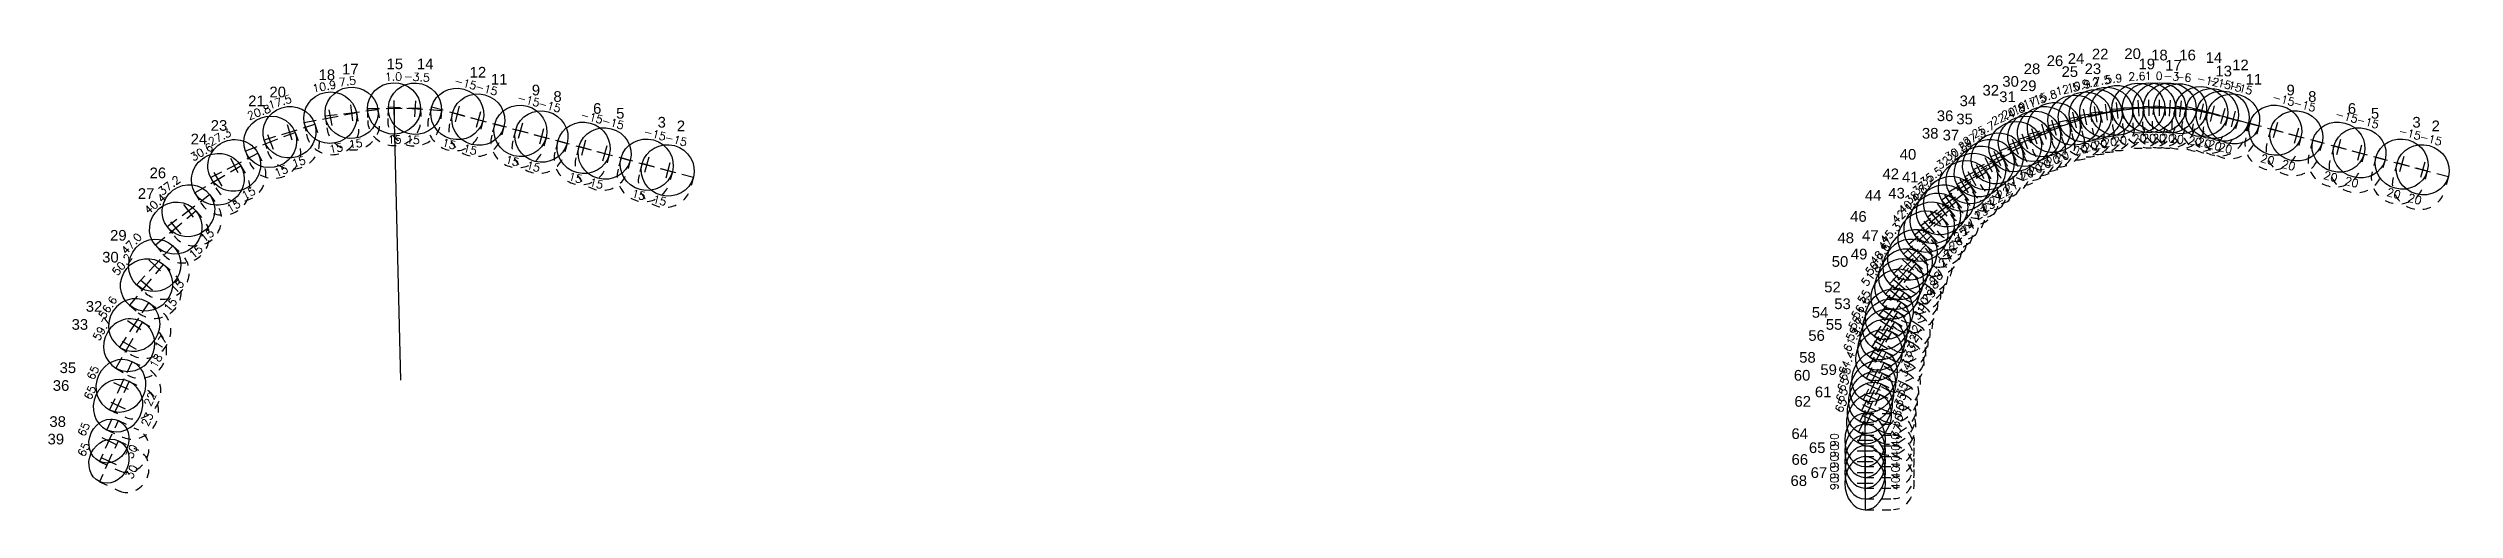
# Model space of a CAD drawing. Header units: inches. Extents: x 57 to 298, y -41 to 19.
# Drawn here: x 57.36 to 85.63, y 12.37 to 17.79 of the extents above; entities that cross this region are included whole.
import ezdxf
from ezdxf.enums import TextEntityAlignment as Align

# ---------------------------------------------------------------- set-up
doc = ezdxf.new("R2010")
doc.units = ezdxf.units.IN
doc.header["$MEASUREMENT"] = 0
doc.linetypes.add('CENTER2', pattern=[1.125, 0.75, -0.125, 0.125, -0.125])
doc.linetypes.add('HIDDEN2', pattern=[0.1875, 0.125, -0.0625])
for name, color, linetype, true_color in [('Blade_2', 7, 'Continuous', 0xcccc00), ('Blade_3', 7, 'Continuous', 0x00cc00), ('Blade_4', 7, 'Continuous', 0x00cccc), ('Blade_5', 7, 'Continuous', 0x0066cc), ('Blade_6', 7, 'Continuous', 0xc880f5)]:
    doc.layers.add(name, color=color, linetype=linetype, true_color=true_color)
doc.layers.add('CLine', color=5, linetype='CENTER2')
doc.styles.add('RomanS', font='romans')
doc.styles.get("Standard").update_dxf_attribs({"font": 'arial.ttf'})

# ---------------------------------------------------------------- blocks, each defined once
blk = doc.blocks.new('CMark')
at = {"layer": 'CLine'}
for p, q in [((-0.094, 0), (0.094, 0)), ((0, 0.094), (0, -0.094))]:
    blk.add_line(p, q, dxfattribs=at)
blk = doc.blocks.new('1613@15')
for p, q in [((-0.17, 0), (-0.312, 0)), ((0.171, 0), (0.312, 0))]:
    blk.add_line(p, q)
at = {"color": 8, "linetype": 'HIDDEN2', "ltscale": 0.5}
blk.add_line((-0.312, 0), (-0.312, -0.135), dxfattribs=at)
at = {"color": 8, "linetype": 'HIDDEN2', "ltscale": 0.5, "flags": 128}
blk.add_lwpolyline([(0.312, 0), (0.312, -0.135)], dxfattribs=at)
blk.add_ellipse((0, 0), major_axis=(-0.312, 0), ratio=0.965926, start_param=-3.141592653589793, end_param=3.141592653589793)
at = {"color": 8, "linetype": 'HIDDEN2', "ltscale": 0.5}
blk.add_ellipse((0, -0.135), major_axis=(-0.312, 0), ratio=0.965926, start_param=0, end_param=3.141593, dxfattribs=at)
blk.add_blockref('CMark', (0, 0))
at = {"style": 'RomanS'}
blk.add_text('15', height=0.094, dxfattribs=at).set_placement((0, -0.364), align=Align.MIDDLE_CENTER)
blk.add_attdef('ANG', text='', height=0.094, dxfattribs=at).set_placement((0, 0.298), align=Align.BOTTOM_CENTER)
blk = doc.blocks.new('1313@30')
for p, q in [((-0.17, 0), (-0.265, 0)), ((0.171, 0), (0.264, 0))]:
    blk.add_line(p, q)
at = {"color": 8, "linetype": 'HIDDEN2', "ltscale": 0.5}
blk.add_line((-0.265, 0), (-0.265, -0.26), dxfattribs=at)
at = {"color": 8, "linetype": 'HIDDEN2', "ltscale": 0.5, "flags": 128}
blk.add_lwpolyline([(0.264, 0), (0.264, -0.26)], dxfattribs=at)
blk.add_ellipse((0, 0), major_axis=(0.264, 0), ratio=0.866025)
at = {"color": 8, "linetype": 'HIDDEN2', "ltscale": 0.5}
blk.add_ellipse((0, -0.26), major_axis=(0.264, 0), ratio=0.866025, start_param=3.141593, end_param=6.283185, dxfattribs=at)
blk.add_blockref('CMark', (0, 0))
at = {"style": 'RomanS'}
blk.add_text('30', height=0.094, dxfattribs=at).set_placement((0, -0.292), align=Align.MIDDLE_CENTER)
blk.add_attdef('ANG', text='', height=0.094, dxfattribs=at).set_placement((0, 0.251), align=Align.BOTTOM_CENTER)
blk = doc.blocks.new('1613@17')
for p, q in [((-0.17, 0), (-0.313, 0)), ((0.171, 0), (0.312, 0))]:
    blk.add_line(p, q)
at = {"color": 8, "linetype": 'HIDDEN2', "ltscale": 0.5}
blk.add_line((-0.313, 0), (-0.313, -0.152), dxfattribs=at)
at = {"color": 8, "linetype": 'HIDDEN2', "ltscale": 0.5, "flags": 128}
blk.add_lwpolyline([(0.312, 0), (0.312, -0.152)], dxfattribs=at)
blk.add_ellipse((0, 0), major_axis=(-0.312, 0), ratio=0.95632, start_param=3.141593, end_param=9.424778)
at = {"color": 8, "linetype": 'HIDDEN2', "ltscale": 0.5}
blk.add_ellipse((0, -0.152), major_axis=(-0.312, 0), ratio=0.95632, start_param=0, end_param=3.141593, dxfattribs=at)
blk.add_blockref('CMark', (0, 0))
at = {"style": 'RomanS'}
blk.add_text('17', height=0.094, dxfattribs=at).set_placement((0.001, -0.373), align=Align.MIDDLE_CENTER)
blk.add_attdef('ANG', text='', height=0.094, dxfattribs=at).set_placement((0, 0.298), align=Align.BOTTOM_CENTER)
blk = doc.blocks.new('1613@22')
for p, q in [((-0.17, 0), (-0.313, 0)), ((0.171, 0), (0.312, 0))]:
    blk.add_line(p, q)
at = {"color": 8, "linetype": 'HIDDEN2', "ltscale": 0.5}
blk.add_line((-0.313, 0), (-0.313, -0.195), dxfattribs=at)
at = {"color": 8, "linetype": 'HIDDEN2', "ltscale": 0.5, "flags": 128}
blk.add_lwpolyline([(0.312, 0), (0.312, -0.195)], dxfattribs=at)
blk.add_ellipse((0, 0), major_axis=(-0.312, 0), ratio=0.927168, start_param=3.141593, end_param=9.424778)
at = {"color": 8, "linetype": 'HIDDEN2', "ltscale": 0.5}
blk.add_ellipse((0, -0.195), major_axis=(-0.312, 0), ratio=0.927168, start_param=0, end_param=3.141593, dxfattribs=at)
blk.add_blockref('CMark', (0, 0))
at = {"style": 'RomanS'}
blk.add_text('22', height=0.094, dxfattribs=at).set_placement((0.003, -0.376), align=Align.MIDDLE_CENTER)
blk.add_attdef('ANG', text='', height=0.094, dxfattribs=at).set_placement((0, 0.287), align=Align.BOTTOM_CENTER)
blk = doc.blocks.new('1613@18')
for p, q in [((-0.17, 0), (-0.312, 0)), ((0.171, 0), (0.312, 0))]:
    blk.add_line(p, q)
at = {"color": 8, "linetype": 'HIDDEN2', "ltscale": 0.5}
blk.add_line((-0.312, 0), (-0.312, -0.159), dxfattribs=at)
at = {"color": 8, "linetype": 'HIDDEN2', "ltscale": 0.5, "flags": 128}
blk.add_lwpolyline([(0.312, 0), (0.312, -0.159)], dxfattribs=at)
at = {"extrusion": (0, 0, -1)}
blk.add_ellipse((0, 0), major_axis=(-0.312, 0), ratio=0.95104, start_param=-3.141592653589793, end_param=3.141592653589793, dxfattribs=at)
at = {"color": 8, "linetype": 'HIDDEN2', "ltscale": 0.5}
blk.add_ellipse((0, -0.161), major_axis=(0.312, 0), ratio=0.953717, start_param=3.141593, end_param=6.283185, dxfattribs=at)
blk.add_blockref('CMark', (0, 0))
at = {"style": 'RomanS'}
blk.add_text('18', height=0.094, dxfattribs=at).set_placement((0, -0.364), align=Align.MIDDLE_CENTER)
blk.add_attdef('ANG', text='', height=0.094, dxfattribs=at).set_placement((0, 0.298), align=Align.BOTTOM_CENTER)
blk = doc.blocks.new('1613@23')
for p, q in [((-0.17, 0), (-0.313, 0)), ((0.171, 0), (0.312, 0))]:
    blk.add_line(p, q)
at = {"color": 8, "linetype": 'HIDDEN2', "ltscale": 0.5}
blk.add_line((-0.313, 0), (-0.313, -0.203), dxfattribs=at)
at = {"color": 8, "linetype": 'HIDDEN2', "ltscale": 0.5, "flags": 128}
blk.add_lwpolyline([(0.312, 0), (0.312, -0.203)], dxfattribs=at)
blk.add_ellipse((0, 0), major_axis=(-0.312, 0), ratio=0.920512, start_param=3.141593, end_param=9.424778)
at = {"color": 8, "linetype": 'HIDDEN2', "ltscale": 0.5}
blk.add_ellipse((0, -0.203), major_axis=(-0.312, 0), ratio=0.920512, start_param=0, end_param=3.141593, dxfattribs=at)
blk.add_blockref('CMark', (0, 0))
at = {"style": 'RomanS'}
blk.add_text('23', height=0.094, dxfattribs=at).set_placement((-0.001, -0.379), align=Align.MIDDLE_CENTER)
blk.add_attdef('ANG', text='', height=0.094, dxfattribs=at).set_placement((0, 0.287), align=Align.BOTTOM_CENTER)
blk = doc.blocks.new('1613@20')
for p, q in [((-0.17, 0), (-0.312, 0)), ((0.171, 0), (0.312, 0))]:
    blk.add_line(p, q)
at = {"color": 8, "linetype": 'HIDDEN2', "ltscale": 0.5}
blk.add_line((-0.312, 0), (-0.312, -0.178), dxfattribs=at)
at = {"color": 8, "linetype": 'HIDDEN2', "ltscale": 0.5, "flags": 128}
blk.add_lwpolyline([(0.312, 0), (0.312, -0.178)], dxfattribs=at)
blk.add_ellipse((0, 0), major_axis=(-0.312, 0), ratio=0.939693, start_param=-3.141592653589793, end_param=3.141592653589793)
at = {"color": 8, "linetype": 'HIDDEN2', "ltscale": 0.5}
blk.add_ellipse((0, -0.178), major_axis=(-0.312, 0), ratio=0.939693, start_param=0, end_param=3.141593, dxfattribs=at)
blk.add_blockref('CMark', (0, 0))
at = {"style": 'RomanS'}
blk.add_text('20', height=0.094, dxfattribs=at).set_placement((0, -0.356), align=Align.MIDDLE_CENTER)
blk.add_attdef('ANG', text='', height=0.094, dxfattribs=at).set_placement((0, 0.298), align=Align.BOTTOM_CENTER)
blk = doc.blocks.new('1613@21')
for p, q in [((-0.17, 0), (-0.313, 0)), ((0.171, 0), (0.312, 0))]:
    blk.add_line(p, q)
at = {"color": 8, "linetype": 'HIDDEN2', "ltscale": 0.5}
blk.add_line((-0.313, 0), (-0.313, -0.186), dxfattribs=at)
at = {"color": 8, "linetype": 'HIDDEN2', "ltscale": 0.5, "flags": 128}
blk.add_lwpolyline([(0.312, 0), (0.312, -0.186)], dxfattribs=at)
blk.add_ellipse((0, 0), major_axis=(-0.312, 0), ratio=0.933568, start_param=3.141593, end_param=9.424778)
at = {"color": 8, "linetype": 'HIDDEN2', "ltscale": 0.5}
blk.add_ellipse((0, -0.186), major_axis=(-0.312, 0), ratio=0.933568, start_param=0, end_param=3.141593, dxfattribs=at)
blk.add_blockref('CMark', (0, 0))
at = {"style": 'RomanS'}
blk.add_text('21', height=0.094, dxfattribs=at).set_placement((0, -0.377), align=Align.MIDDLE_CENTER)
blk.add_attdef('ANG', text='', height=0.094, dxfattribs=at).set_placement((0, 0.298), align=Align.BOTTOM_CENTER)
blk = doc.blocks.new('1613@24')
for p, q in [((-0.17, 0), (-0.313, 0)), ((0.171, 0), (0.312, 0))]:
    blk.add_line(p, q)
at = {"color": 8, "linetype": 'HIDDEN2', "ltscale": 0.5}
blk.add_line((-0.313, 0), (-0.313, -0.212), dxfattribs=at)
at = {"color": 8, "linetype": 'HIDDEN2', "ltscale": 0.5, "flags": 128}
blk.add_lwpolyline([(0.312, 0), (0.312, -0.212)], dxfattribs=at)
blk.add_ellipse((0, 0), major_axis=(-0.312, 0), ratio=0.913536, start_param=3.141593, end_param=9.424778)
at = {"color": 8, "linetype": 'HIDDEN2', "ltscale": 0.5}
blk.add_ellipse((0, -0.212), major_axis=(-0.312, 0), ratio=0.910656, start_param=0, end_param=3.141593, dxfattribs=at)
blk.add_blockref('CMark', (0, 0))
at = {"style": 'RomanS'}
blk.add_text('24', height=0.094, dxfattribs=at).set_placement((0, -0.376), align=Align.MIDDLE_CENTER)
blk.add_attdef('ANG', text='', height=0.094, dxfattribs=at).set_placement((0, 0.287), align=Align.BOTTOM_CENTER)
blk = doc.blocks.new('1613@25')
for p, q in [((-0.17, 0), (-0.312, 0)), ((0.171, 0), (0.312, 0))]:
    blk.add_line(p, q)
at = {"color": 8, "linetype": 'HIDDEN2', "ltscale": 0.5}
blk.add_line((-0.312, 0), (-0.312, -0.22), dxfattribs=at)
at = {"color": 8, "linetype": 'HIDDEN2', "ltscale": 0.5, "flags": 128}
blk.add_lwpolyline([(0.312, 0), (0.312, -0.22)], dxfattribs=at)
blk.add_ellipse((0, 0), major_axis=(-0.312, 0), ratio=0.906308, start_param=-3.141592653589793, end_param=3.141592653589793)
at = {"color": 8, "linetype": 'HIDDEN2', "ltscale": 0.5}
blk.add_ellipse((0, -0.22), major_axis=(-0.312, 0), ratio=0.906308, start_param=0, end_param=3.141593, dxfattribs=at)
blk.add_blockref('CMark', (0, 0))
at = {"style": 'RomanS'}
blk.add_text('25', height=0.094, dxfattribs=at).set_placement((0, -0.356), align=Align.MIDDLE_CENTER)
blk.add_attdef('ANG', text='', height=0.094, dxfattribs=at).set_placement((0, 0.287), align=Align.BOTTOM_CENTER)
blk = doc.blocks.new('1613@26')
for p, q in [((-0.17, 0), (-0.313, 0)), ((0.171, 0), (0.312, 0))]:
    blk.add_line(p, q)
at = {"color": 8, "linetype": 'HIDDEN2', "ltscale": 0.5}
blk.add_line((-0.313, 0), (-0.313, -0.228), dxfattribs=at)
at = {"color": 8, "linetype": 'HIDDEN2', "ltscale": 0.5, "flags": 128}
blk.add_lwpolyline([(0.312, 0), (0.312, -0.228)], dxfattribs=at)
blk.add_ellipse((0, 0), major_axis=(-0.312, 0), ratio=0.898784, start_param=3.141593, end_param=9.424778)
at = {"color": 8, "linetype": 'HIDDEN2', "ltscale": 0.5}
blk.add_ellipse((0, -0.228), major_axis=(-0.312, 0), ratio=0.898784, start_param=0, end_param=3.141593, dxfattribs=at)
blk.add_blockref('CMark', (0, 0))
at = {"style": 'RomanS'}
blk.add_text('26', height=0.094, dxfattribs=at).set_placement((0, -0.381), align=Align.MIDDLE_CENTER)
blk.add_attdef('ANG', text='', height=0.094, dxfattribs=at).set_placement((0, 0.287), align=Align.BOTTOM_CENTER)
blk = doc.blocks.new('1613@27')
for p, q in [((-0.17, 0), (-0.313, 0)), ((0.171, 0), (0.312, 0))]:
    blk.add_line(p, q)
at = {"color": 8, "linetype": 'HIDDEN2', "ltscale": 0.5}
blk.add_line((-0.313, 0), (-0.313, -0.236), dxfattribs=at)
at = {"color": 8, "linetype": 'HIDDEN2', "ltscale": 0.5, "flags": 128}
blk.add_lwpolyline([(0.312, 0), (0.312, -0.236)], dxfattribs=at)
blk.add_ellipse((0, 0), major_axis=(-0.312, 0), ratio=0.891008, start_param=3.141593, end_param=9.424778)
at = {"color": 8, "linetype": 'HIDDEN2', "ltscale": 0.5}
blk.add_ellipse((0, -0.236), major_axis=(-0.312, 0), ratio=0.891008, start_param=0, end_param=3.141593, dxfattribs=at)
blk.add_blockref('CMark', (0, 0))
at = {"style": 'RomanS'}
blk.add_text('27', height=0.094, dxfattribs=at).set_placement((0.003, -0.384), align=Align.MIDDLE_CENTER)
blk.add_attdef('ANG', text='', height=0.094, dxfattribs=at).set_placement((0, 0.287), align=Align.BOTTOM_CENTER)
blk = doc.blocks.new('1613@28')
for p, q in [((-0.17, 0), (-0.313, 0)), ((0.171, 0), (0.312, 0))]:
    blk.add_line(p, q)
at = {"color": 8, "linetype": 'HIDDEN2', "ltscale": 0.5}
blk.add_line((-0.313, 0), (-0.313, -0.244), dxfattribs=at)
at = {"color": 8, "linetype": 'HIDDEN2', "ltscale": 0.5, "flags": 128}
blk.add_lwpolyline([(0.312, 0), (0.312, -0.244)], dxfattribs=at)
blk.add_ellipse((0, 0), major_axis=(-0.312, 0), ratio=0.882944, start_param=3.141593, end_param=9.424778)
at = {"color": 8, "linetype": 'HIDDEN2', "ltscale": 0.5}
blk.add_ellipse((0, -0.244), major_axis=(-0.312, 0), ratio=0.882944, start_param=0, end_param=3.141593, dxfattribs=at)
blk.add_blockref('CMark', (0, 0))
at = {"style": 'RomanS'}
blk.add_text('28', height=0.094, dxfattribs=at).set_placement((0, -0.389), align=Align.MIDDLE_CENTER)
blk.add_attdef('ANG', text='', height=0.094, dxfattribs=at).set_placement((0, 0.287), align=Align.BOTTOM_CENTER)
blk = doc.blocks.new('1613@29')
for p, q in [((-0.17, 0), (-0.313, 0)), ((0.171, 0), (0.312, 0))]:
    blk.add_line(p, q)
at = {"color": 8, "linetype": 'HIDDEN2', "ltscale": 0.5}
blk.add_line((-0.313, 0), (-0.313, -0.252), dxfattribs=at)
at = {"color": 8, "linetype": 'HIDDEN2', "ltscale": 0.5, "flags": 128}
blk.add_lwpolyline([(0.312, 0), (0.312, -0.252)], dxfattribs=at)
blk.add_ellipse((0, 0), major_axis=(-0.312, 0), ratio=0.874624, start_param=3.141593, end_param=9.424778)
at = {"color": 8, "linetype": 'HIDDEN2', "ltscale": 0.5}
blk.add_ellipse((0, -0.252), major_axis=(-0.312, 0), ratio=0.874624, start_param=0, end_param=3.141593, dxfattribs=at)
blk.add_blockref('CMark', (0, 0))
at = {"style": 'RomanS'}
blk.add_text('29', height=0.094, dxfattribs=at).set_placement((0.006, -0.395), align=Align.MIDDLE_CENTER)
blk.add_attdef('ANG', text='', height=0.094, dxfattribs=at).set_placement((0, 0.287), align=Align.BOTTOM_CENTER)
blk = doc.blocks.new('1613@30')
for p, q in [((-0.17, 0), (-0.312, 0)), ((0.171, 0), (0.312, 0))]:
    blk.add_line(p, q)
at = {"color": 8, "linetype": 'HIDDEN2', "ltscale": 0.5}
blk.add_line((-0.312, 0), (-0.312, -0.26), dxfattribs=at)
at = {"color": 8, "linetype": 'HIDDEN2', "ltscale": 0.5, "flags": 128}
blk.add_lwpolyline([(0.312, 0), (0.312, -0.26)], dxfattribs=at)
at = {"extrusion": (0, 0, -1)}
blk.add_ellipse((0, 0), major_axis=(-0.312, 0), ratio=0.866025, start_param=-3.141592653589793, end_param=3.141592653589793, dxfattribs=at)
at = {"color": 8, "linetype": 'HIDDEN2', "ltscale": 0.5, "extrusion": (0, 0, -1)}
blk.add_ellipse((0, -0.26), major_axis=(-0.312, 0), ratio=0.866025, start_param=3.068877, end_param=6.355901, dxfattribs=at)
blk.add_blockref('CMark', (0, 0))
at = {"style": 'RomanS'}
blk.add_text('30', height=0.094, dxfattribs=at).set_placement((0, -0.356), align=Align.MIDDLE_CENTER)
blk.add_attdef('ANG', text='', height=0.094, dxfattribs=at).set_placement((0, 0.287), align=Align.BOTTOM_CENTER)
blk = doc.blocks.new('1613@31')
for p, q in [((-0.17, 0), (-0.312, 0)), ((0.171, 0), (0.312, 0))]:
    blk.add_line(p, q)
at = {"color": 8, "linetype": 'HIDDEN2', "ltscale": 0.5}
blk.add_line((-0.312, 0), (-0.312, -0.268), dxfattribs=at)
at = {"color": 8, "linetype": 'HIDDEN2', "ltscale": 0.5, "flags": 128}
blk.add_lwpolyline([(0.312, 0), (0.312, -0.268)], dxfattribs=at)
at = {"extrusion": (0, 0, -1)}
blk.add_ellipse((0, 0), major_axis=(-0.312, 0), ratio=0.85728, start_param=3.141593, end_param=9.424778, dxfattribs=at)
at = {"color": 8, "linetype": 'HIDDEN2', "ltscale": 0.5, "extrusion": (0, 0, -1)}
blk.add_ellipse((0, -0.268), major_axis=(-0.312, 0), ratio=0.85728, start_param=3.141593, end_param=6.283185, dxfattribs=at)
blk.add_blockref('CMark', (0, 0))
at = {"style": 'RomanS'}
blk.add_text('31', height=0.094, dxfattribs=at).set_placement((0, -0.356), align=Align.MIDDLE_CENTER)
blk.add_attdef('ANG', text='', height=0.094, dxfattribs=at).set_placement((0, 0.287), align=Align.BOTTOM_CENTER)
blk = doc.blocks.new('1613@32')
for p, q in [((-0.17, 0), (-0.312, 0)), ((0.171, 0), (0.312, 0))]:
    blk.add_line(p, q)
at = {"color": 8, "linetype": 'HIDDEN2', "ltscale": 0.5}
blk.add_line((-0.312, 0), (-0.312, -0.276), dxfattribs=at)
at = {"color": 8, "linetype": 'HIDDEN2', "ltscale": 0.5, "flags": 128}
blk.add_lwpolyline([(0.312, 0), (0.312, -0.276)], dxfattribs=at)
at = {"extrusion": (0, 0, -1)}
blk.add_ellipse((0, 0), major_axis=(-0.312, 0), ratio=0.848, start_param=3.141593, end_param=9.424778, dxfattribs=at)
at = {"color": 8, "linetype": 'HIDDEN2', "ltscale": 0.5, "extrusion": (0, 0, -1)}
blk.add_ellipse((0, -0.276), major_axis=(-0.312, 0), ratio=0.848, start_param=3.141593, end_param=6.283185, dxfattribs=at)
blk.add_blockref('CMark', (0, 0))
at = {"style": 'RomanS'}
blk.add_text('32', height=0.094, dxfattribs=at).set_placement((0, -0.356), align=Align.MIDDLE_CENTER)
blk.add_attdef('ANG', text='', height=0.094, dxfattribs=at).set_placement((0, 0.287), align=Align.BOTTOM_CENTER)
blk = doc.blocks.new('1613@33')
for p, q in [((-0.17, 0), (-0.312, 0)), ((0.171, 0), (0.312, 0))]:
    blk.add_line(p, q)
at = {"color": 8, "linetype": 'HIDDEN2', "ltscale": 0.5}
blk.add_line((-0.312, 0), (-0.312, -0.283), dxfattribs=at)
at = {"color": 8, "linetype": 'HIDDEN2', "ltscale": 0.5, "flags": 128}
blk.add_lwpolyline([(0.312, 0), (0.312, -0.283)], dxfattribs=at)
at = {"extrusion": (0, 0, -1)}
blk.add_ellipse((0, 0), major_axis=(-0.312, 0), ratio=0.83872, start_param=3.141593, end_param=9.424778, dxfattribs=at)
at = {"color": 8, "linetype": 'HIDDEN2', "ltscale": 0.5, "extrusion": (0, 0, -1)}
blk.add_ellipse((0, -0.283), major_axis=(-0.312, 0), ratio=0.83872, start_param=3.141593, end_param=6.283185, dxfattribs=at)
blk.add_blockref('CMark', (0, 0))
at = {"style": 'RomanS'}
blk.add_text('33', height=0.094, dxfattribs=at).set_placement((0, -0.356), align=Align.MIDDLE_CENTER)
blk.add_attdef('ANG', text='', height=0.094, dxfattribs=at).set_placement((0, 0.287), align=Align.BOTTOM_CENTER)
blk = doc.blocks.new('1613@34')
for p, q in [((-0.17, 0), (-0.312, 0)), ((0.171, 0), (0.312, 0))]:
    blk.add_line(p, q)
at = {"color": 8, "linetype": 'HIDDEN2', "ltscale": 0.5}
blk.add_line((-0.312, 0), (-0.312, -0.291), dxfattribs=at)
at = {"color": 8, "linetype": 'HIDDEN2', "ltscale": 0.5, "flags": 128}
blk.add_lwpolyline([(0.312, 0), (0.312, -0.291)], dxfattribs=at)
at = {"extrusion": (0, 0, -1)}
blk.add_ellipse((0, 0), major_axis=(-0.312, 0), ratio=0.82912, start_param=3.141593, end_param=9.424778, dxfattribs=at)
at = {"color": 8, "linetype": 'HIDDEN2', "ltscale": 0.5, "extrusion": (0, 0, -1)}
blk.add_ellipse((0, -0.291), major_axis=(-0.312, 0), ratio=0.82912, start_param=3.141593, end_param=6.283185, dxfattribs=at)
blk.add_blockref('CMark', (0, 0))
at = {"style": 'RomanS'}
blk.add_text('34', height=0.094, dxfattribs=at).set_placement((0, -0.356), align=Align.MIDDLE_CENTER)
blk.add_attdef('ANG', text='', height=0.094, dxfattribs=at).set_placement((0, 0.287), align=Align.BOTTOM_CENTER)
blk = doc.blocks.new('1613@35')
for p, q in [((-0.17, 0), (-0.312, 0)), ((0.171, 0), (0.312, 0))]:
    blk.add_line(p, q)
at = {"color": 8, "linetype": 'HIDDEN2', "ltscale": 0.5}
blk.add_line((-0.312, 0), (-0.312, -0.298), dxfattribs=at)
at = {"color": 8, "linetype": 'HIDDEN2', "ltscale": 0.5, "flags": 128}
blk.add_lwpolyline([(0.312, 0), (0.312, -0.298)], dxfattribs=at)
at = {"extrusion": (0, 0, -1)}
blk.add_ellipse((0, 0), major_axis=(-0.312, 0), ratio=0.8192, start_param=3.141593, end_param=9.424778, dxfattribs=at)
at = {"color": 8, "linetype": 'HIDDEN2', "ltscale": 0.5, "extrusion": (0, 0, -1)}
blk.add_ellipse((0, -0.298), major_axis=(-0.312, 0), ratio=0.8192, start_param=3.141593, end_param=6.283185, dxfattribs=at)
blk.add_blockref('CMark', (0, 0))
at = {"style": 'RomanS'}
blk.add_text('35', height=0.094, dxfattribs=at).set_placement((0, -0.356), align=Align.MIDDLE_CENTER)
blk.add_attdef('ANG', text='', height=0.094, dxfattribs=at).set_placement((0, 0.287), align=Align.BOTTOM_CENTER)
blk = doc.blocks.new('1613@36')
for p, q in [((-0.17, 0), (-0.312, 0)), ((0.171, 0), (0.312, 0))]:
    blk.add_line(p, q)
at = {"color": 8, "linetype": 'HIDDEN2', "ltscale": 0.5}
blk.add_line((-0.312, 0), (-0.312, -0.306), dxfattribs=at)
at = {"color": 8, "linetype": 'HIDDEN2', "ltscale": 0.5, "flags": 128}
blk.add_lwpolyline([(0.312, 0), (0.312, -0.306)], dxfattribs=at)
at = {"extrusion": (0, 0, -1)}
blk.add_ellipse((0, 0), major_axis=(-0.312, 0), ratio=0.80896, start_param=3.141593, end_param=9.424778, dxfattribs=at)
at = {"color": 8, "linetype": 'HIDDEN2', "ltscale": 0.5, "extrusion": (0, 0, -1)}
blk.add_ellipse((0, -0.306), major_axis=(-0.312, 0), ratio=0.80896, start_param=3.141593, end_param=6.283185, dxfattribs=at)
blk.add_blockref('CMark', (0, 0))
at = {"style": 'RomanS'}
blk.add_text('36', height=0.094, dxfattribs=at).set_placement((0, -0.356), align=Align.MIDDLE_CENTER)
blk.add_attdef('ANG', text='', height=0.094, dxfattribs=at).set_placement((0, 0.287), align=Align.BOTTOM_CENTER)
blk = doc.blocks.new('1613@37')
for p, q in [((-0.17, 0), (-0.312, 0)), ((0.171, 0), (0.312, 0))]:
    blk.add_line(p, q)
at = {"color": 8, "linetype": 'HIDDEN2', "ltscale": 0.5}
blk.add_line((-0.312, 0), (-0.312, -0.313), dxfattribs=at)
at = {"color": 8, "linetype": 'HIDDEN2', "ltscale": 0.5, "flags": 128}
blk.add_lwpolyline([(0.312, 0), (0.312, -0.313)], dxfattribs=at)
at = {"extrusion": (0, 0, -1)}
blk.add_ellipse((0, 0), major_axis=(-0.312, 0), ratio=0.79872, start_param=3.141593, end_param=9.424778, dxfattribs=at)
at = {"color": 8, "linetype": 'HIDDEN2', "ltscale": 0.5, "extrusion": (0, 0, -1)}
blk.add_ellipse((0, -0.313), major_axis=(-0.312, 0), ratio=0.79872, start_param=3.141593, end_param=6.283185, dxfattribs=at)
blk.add_blockref('CMark', (0, 0))
at = {"style": 'RomanS'}
blk.add_text('37', height=0.094, dxfattribs=at).set_placement((0, -0.356), align=Align.MIDDLE_CENTER)
blk.add_attdef('ANG', text='', height=0.094, dxfattribs=at).set_placement((0, 0.287), align=Align.BOTTOM_CENTER)
blk = doc.blocks.new('1613@40')
for p, q in [((-0.17, 0), (-0.312, 0)), ((0.171, 0), (0.312, 0))]:
    blk.add_line(p, q)
at = {"color": 8, "linetype": 'HIDDEN2', "ltscale": 0.5}
blk.add_line((-0.312, 0), (-0.312, -0.334), dxfattribs=at)
at = {"color": 8, "linetype": 'HIDDEN2', "ltscale": 0.5, "flags": 128}
blk.add_lwpolyline([(0.312, 0), (0.312, -0.334)], dxfattribs=at)
at = {"extrusion": (0, 0, -1)}
blk.add_ellipse((0, 0), major_axis=(-0.312, 0), ratio=0.76608, start_param=3.141593, end_param=9.424778, dxfattribs=at)
at = {"color": 8, "linetype": 'HIDDEN2', "ltscale": 0.5, "extrusion": (0, 0, -1)}
blk.add_ellipse((0, -0.334), major_axis=(-0.312, 0), ratio=0.76608, start_param=3.141593, end_param=6.283185, dxfattribs=at)
blk.add_blockref('CMark', (0, 0))
at = {"style": 'RomanS'}
blk.add_text('40', height=0.094, dxfattribs=at).set_placement((0, -0.356), align=Align.MIDDLE_CENTER)
blk.add_attdef('ANG', text='', height=0.094, dxfattribs=at).set_placement((0, 0.287), align=Align.BOTTOM_CENTER)

msp = doc.modelspace()

# ---------------------------------------------------------------- linework, layer by layer
at = {"layer": 'Blade_3'}
msp.add_line((61.50519, 13.89316), (61.42739, 17.07971), dxfattribs=at)

# ---------------------------------------------------------------- block references
at = {"layer": 'Blade_2'}
for name, p, rotation, values in [('1613@20', (81.16449, 16.94344), 12.5, {'ANG': '12.5'}), ('1613@20', (81.91626, 17.08322), 2.6, {'ANG': '2.6'}), ('1613@20', (82.65696, 17.04297), 348, {'ANG': '-12'}), ('1613@20', (80.47113, 16.63188), 22.4, {'ANG': '22.4'}), ('1613@23', (79.86851, 16.17082), 32.2, {'ANG': '32.2'}), ('1613@27', (79.38843, 15.58116), 42.1, {'ANG': '42.1'}), ('1613@31', (79.06206, 14.90145), 51.8, {'ANG': '51.8'}), ('1613@34', (78.86933, 14.18625), 61.3, {'ANG': '61.3'}), ('1613@37', (78.75322, 13.44142), 65, {'ANG': '65'}), ('1613@40', (78.70785, 12.68332), 90, {'ANG': '90'})]:
    msp.add_blockref(name, p, dxfattribs=dict(at, rotation=rotation)).add_auto_attribs(values)
at = {"layer": 'Blade_3'}
for name, p, rotation, values in [('1613@15', (60.67809, 16.97148), 10.9, {'ANG': '10.9'}), ('1613@15', (61.42739, 17.07971), 1, {'ANG': '1.0'}), ('1613@15', (62.16964, 17.01506), 345, {'ANG': '-15'}), ('1613@20', (81.28803, 16.97935), 10.9, {'ANG': '10.9'}), ('1613@20', (82.03925, 17.08795), 1, {'ANG': '1'}), ('1613@20', (82.78281, 17.0192), 345, {'ANG': '-15'}), ('1613@15', (59.97267, 16.68807), 20.8, {'ANG': '20.8'}), ('1613@15', (62.91153, 16.81627), 345, {'ANG': '-15'}), ('1613@15', (63.65343, 16.61748), 345, {'ANG': '-15'}), ('1613@20', (80.58092, 16.69501), 20.8, {'ANG': '20.8'}), ('1613@20', (83.52573, 16.82423), 345, {'ANG': '-15'}), ('1613@20', (84.26763, 16.62544), 345, {'ANG': '-15'}), ('1613@15', (64.39532, 16.41869), 345, {'ANG': '-15'}), ('1613@20', (85.00952, 16.42665), 345, {'ANG': '-15'}), ('1613@15', (59.35737, 16.24837), 30.6, {'ANG': '30.6'}), ('1613@23', (79.96047, 16.25821), 30.5, {'ANG': '30.5'}), ('1613@15', (58.86298, 15.67611), 40.4, {'ANG': '40.4'}), ('1613@26', (79.45924, 15.68677), 40.4, {'ANG': '40.4'}), ('1613@15', (58.51965, 15.00972), 50.2, {'ANG': '50.2'}), ('1613@30', (79.10596, 15.01935), 50.2, {'ANG': '50.2'}), ('1613@18', (58.31636, 14.30295), 59.7, {'ANG': '59.7'}), ('1613@33', (78.89835, 14.30682), 59.7, {'ANG': '59.7'}), ('1613@23', (58.18514, 13.59349), 65, {'ANG': '65'}), ('1613@36', (78.76254, 13.56638), 65, {'ANG': '65'}), ('1313@30', (58.07839, 12.94071), 65, {'ANG': '65'}), ('1613@40', (78.70803, 12.80987), 90, {'ANG': '90'})]:
    msp.add_blockref(name, p, dxfattribs=dict(at, rotation=rotation)).add_auto_attribs(values)
at = {"layer": 'Blade_4'}
for name, p, rotation, values in [('1613@20', (81.41473, 17.01025), 9.2, {'ANG': '9.2'}), ('1613@20', (82.90743, 16.98969), 345, {'ANG': '-15'}), ('1613@20', (80.69313, 16.75373), 19.1, {'ANG': '19.1'}), ('1613@22', (80.0571, 16.34036), 29, {'ANG': '29'}), ('1613@26', (79.53227, 15.79078), 38.8, {'ANG': '38.8'}), ('1613@29', (79.15438, 15.13537), 48.6, {'ANG': '48.6'}), ('1613@33', (78.92653, 14.42728), 58.1, {'ANG': '58.1'}), ('1613@36', (78.77799, 13.6916), 65, {'ANG': '65'}), ('1613@40', (78.70822, 12.93643), 90, {'ANG': '90'})]:
    msp.add_blockref(name, p, dxfattribs=dict(at, rotation=rotation)).add_auto_attribs(values)
msp.add_blockref('1613@20', (82.16232, 17.08858), dxfattribs=at).add_auto_attribs({'ANG': '0'})
at = {"layer": 'Blade_5'}
for name, p, rotation, values in [('1613@15', (60.92839, 17.02803), 7.499999999999999, {'ANG': '7.5'}), ('1613@15', (61.67282, 17.07624), 356.5, {'ANG': '-3.5'}), ('1613@15', (62.41694, 16.94879), 345, {'ANG': '-15'}), ('1613@20', (81.539, 17.03592), 7.499999999999999, {'ANG': '7.5'}), ('1613@20', (82.28532, 17.08448), 357, {'ANG': '-3'}), ('1613@20', (83.03114, 16.95676), 345, {'ANG': '-15'}), ('1613@15', (60.1988, 16.80065), 17.5, {'ANG': '17.5'}), ('1613@15', (63.15883, 16.75), 345, {'ANG': '-15'}), ('1613@20', (80.80758, 16.80796), 17.5, {'ANG': '17.5'}), ('1613@20', (83.77303, 16.75797), 345, {'ANG': '-15'}), ('1613@15', (59.55062, 16.41106), 27.3, {'ANG': '27.3'}), ('1613@15', (63.90073, 16.55121), 345, {'ANG': '-15'}), ('1613@15', (64.64262, 16.35242), 345, {'ANG': '-15'}), ('1613@22', (80.15565, 16.42013), 27.3, {'ANG': '27.3'}), ('1613@20', (84.51492, 16.55918), 345, {'ANG': '-15'}), ('1613@20', (85.25682, 16.36039), 345, {'ANG': '-15'}), ('1613@15', (59.01247, 15.87974), 37.2, {'ANG': '37.2'}), ('1613@25', (79.61113, 15.89042), 37.2, {'ANG': '37.2'}), ('1613@15', (58.61603, 15.23961), 47, {'ANG': '47.0'}), ('1613@28', (79.20722, 15.24934), 47, {'ANG': '47'}), ('1613@17', (58.37592, 14.53919), 56.6, {'ANG': '56.6'}), ('1613@32', (78.95868, 14.54524), 56.6, {'ANG': '56.6'}), ('1613@22', (58.21868, 13.82606), 65, {'ANG': '65'}), ('1613@35', (78.79818, 13.81614), 65, {'ANG': '65'}), ('1313@30', (58.07839, 13.17796), 65, {'ANG': '65'}), ('1613@40', (78.7084, 13.06298), 90, {'ANG': '90'})]:
    msp.add_blockref(name, p, dxfattribs=dict(at, rotation=rotation)).add_auto_attribs(values)
at = {"layer": 'Blade_6'}
for name, p, rotation, values in [('1613@20', (80.9241, 16.8576), 15.8, {'ANG': '15.8'}), ('1613@20', (81.66594, 17.05685), 5.9, {'ANG': '5.9'}), ('1613@20', (82.40806, 17.07564), 354.0000000000001, {'ANG': '-6'}), ('1613@21', (80.25841, 16.49435), 25.70000000000001, {'ANG': '25.7'}), ('1613@24', (79.69379, 15.98682), 35.50000000000001, {'ANG': '35.5'}), ('1613@28', (79.26233, 15.36217), 45.3, {'ANG': '45.3'}), ('1613@32', (78.9906, 14.66492), 55, {'ANG': '55'}), ('1613@35', (78.81907, 13.94056), 64.4, {'ANG': '64.4'}), ('1613@40', (78.70858, 13.18953), 90, {'ANG': '90'})]:
    msp.add_blockref(name, p, dxfattribs=dict(at, rotation=rotation)).add_auto_attribs(values)

# ---------------------------------------------------------------- texts
at = {"layer": 'Blade_2'}
for s, p in [('26', (80.84015, 17.5767)), ('20', (81.75194, 17.65981)), ('14', (82.70792, 17.61451)), ('32', (80.08655, 17.23074)), ('38', (79.37457, 16.72604)), ('44', (78.70449, 15.99693)), ('50', (78.31494, 15.22175)), ('56', (78.04014, 14.35333)), ('62', (77.87676, 13.58035)), ('68', (77.83127, 12.65028))]:
    msp.add_text(s, height=0.125, dxfattribs=at).set_placement(p)
at = {"layer": 'Blade_3'}
for s, p in [('18', (60.54112, 17.41205)), ('15', (61.33967, 17.54031)), ('12', (62.31561, 17.44212)), ('25', (81.01477, 17.44955)), ('19', (81.91813, 17.53877)), ('13', (82.82209, 17.45642)), ('9', (63.04523, 17.23312)), ('31', (80.28237, 17.15425)), ('9', (83.65729, 17.23312)), ('21', (59.71406, 17.10567)), ('6', (63.76535, 17.01699)), ('3', (64.52349, 16.85548)), ('6', (84.37741, 17.01699)), ('3', (85.13555, 16.85548)), ('24', (59.03849, 16.65854)), ('37', (79.6177, 16.70441)), ('27', (58.41782, 16.01898)), ('43', (78.97953, 16.02314)), ('30', (57.99913, 15.27242)), ('49', (78.53928, 15.30863)), ('33', (57.63996, 14.48286)), ('55', (78.24537, 14.48279)), ('36', (57.41866, 13.76665)), ('61', (78.11715, 13.69121)), ('39', (57.35749, 13.13827)), ('67', (78.06752, 12.74461))]:
    msp.add_text(s, height=0.125, dxfattribs=at).set_placement(p)
at = {"layer": 'Blade_4'}
for s, p in [('24', (81.08812, 17.60276)), ('18', (82.06766, 17.64332)), ('12', (83.01883, 17.52707)), ('30', (80.31878, 17.33456)), ('36', (79.54933, 16.93123)), ('42', (78.91116, 16.24996)), ('48', (78.38237, 15.49889)), ('54', (78.08112, 14.6246)), ('60', (77.87017, 13.88675)), ('66', (77.84329, 12.89881))]:
    msp.add_text(s, height=0.125, dxfattribs=at).set_placement(p)
at = {"layer": 'Blade_5'}
for s, p in [('17', (60.81681, 17.47856)), ('14', (61.69616, 17.54031)), ('23', (81.28579, 17.48295)), ('17', (82.23197, 17.52431)), ('20', (59.96361, 17.21017)), ('11', (62.56516, 17.359)), ('8', (63.29953, 17.15711)), ('29', (80.52573, 17.28361)), ('11', (83.17722, 17.359)), ('8', (83.91159, 17.15711)), ('5', (64.03628, 16.95998)), ('35', (79.77886, 16.89357)), ('5', (84.64834, 16.95998)), ('23', (59.27377, 16.81767)), ('2', (64.74927, 16.81273)), ('2', (85.36133, 16.81273)), ('26', (58.55566, 16.26124)), ('41', (79.14069, 16.21229)), ('29', (58.09182, 15.52893)), ('47', (78.67122, 15.52491)), ('32', (57.80646, 14.69424)), ('53', (78.34498, 14.7255)), ('35', (57.49877, 13.97494)), ('59', (78.18161, 13.95252)), ('38', (57.37898, 13.34349)), ('65', (78.04719, 13.03692))]:
    msp.add_text(s, height=0.125, dxfattribs=at).set_placement(p)
at = {"layer": 'Blade_6'}
for s, p in [('28', (80.57016, 17.48215)), ('22', (81.37102, 17.65553)), ('16', (82.39837, 17.64355)), ('34', (79.81727, 17.10661)), ('40', (79.11343, 16.47892)), ('46', (78.5313, 15.74973)), ('52', (78.22692, 14.92241)), ('58', (77.93302, 14.09658)), ('64', (77.84202, 13.20165))]:
    msp.add_text(s, height=0.125, dxfattribs=at).set_placement(p)

doc.saveas('drawing.dxf')
